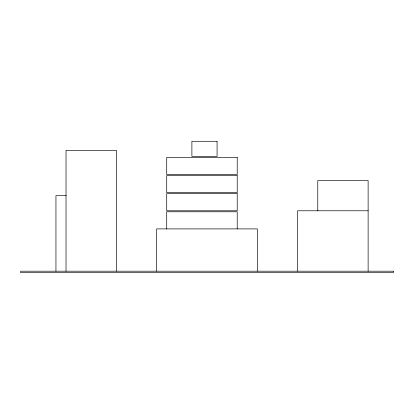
<?xml version="1.0" encoding="UTF-8"?>
<svg xmlns="http://www.w3.org/2000/svg" width="414" height="414" viewBox="0 0 414 414"><rect width="100%" height="100%" fill="white"/><g stroke="black" fill="none" stroke-linecap="round" stroke-linejoin="round"><path stroke-width="0.62" d="M66.23 195.672L55.947 195.672L55.947 271.196M368.124 210.778L297.635 210.778L297.635 271.196M368.124 271.196L368.124 180.566L317.771 180.566L317.771 210.778M257.353 271.196L257.353 228.901L156.647 228.901L156.647 271.196M237.212 228.901L237.212 211.782L166.718 211.782L166.718 228.901M116.365 271.196L116.365 150.354L66.017 150.354L66.017 271.196M217.071 141.293L191.894 141.293L191.894 156.399L217.071 156.399L217.071 141.293M237.212 157.403L166.718 157.403L166.718 174.522L237.212 174.522L237.212 157.403M237.212 175.531L166.718 175.531L166.718 192.65L237.212 192.65L237.212 175.531M237.212 193.659L166.718 193.659L166.718 210.778L237.212 210.778L237.212 193.659M393.3 271.196L20.7 271.196L20.7 272.707L393.3 272.707L393.3 271.196"/></g></svg>
